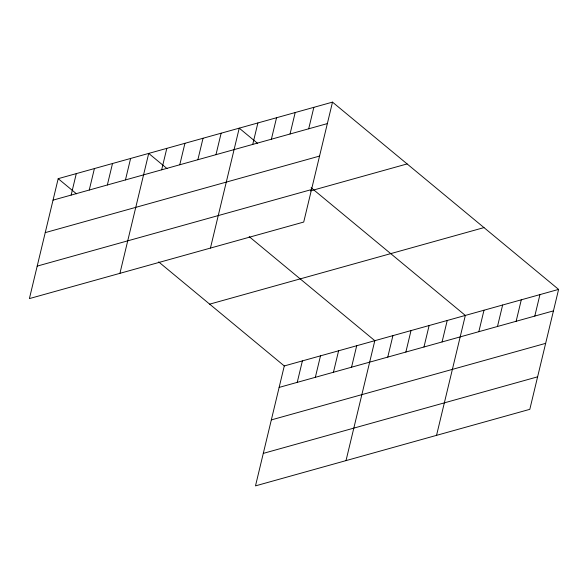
<?xml version="1.0" encoding="UTF-8"?>
<svg xmlns="http://www.w3.org/2000/svg" width="588" height="588" viewBox="0 0 588 588"><rect width="100%" height="100%" fill="white"/><g stroke="black" fill="none" stroke-linecap="round" stroke-linejoin="round"><path stroke-width="0.88" d="M332.507 102.128L58.19 178.671L29.4 298.594L303.717 222.051L332.507 102.128L558.6 289.406L529.81 409.329L255.493 485.872L284.283 365.949L558.6 289.406M71.141 195.084L76.293 173.622M89.251 190.034L94.403 168.572M107.354 184.977L112.506 163.515M125.457 179.928L130.609 158.466M119.923 273.332L148.713 153.417L167.029 168.58M161.663 169.822L166.816 148.36M179.774 164.772L184.926 143.31M197.877 159.715L203.029 138.254M215.98 154.666L221.132 133.204M210.445 248.077L239.235 128.155L257.551 143.325M252.737 144.405L257.889 122.951M271.391 139.202L276.544 117.74M290.046 133.998L295.198 112.536M308.7 128.794L313.852 107.332M297.241 382.362L302.394 360.9M315.344 377.305L320.497 355.85M333.447 372.255L338.6 350.793M351.55 367.206L356.703 345.744M346.016 460.61L374.813 340.687L249.18 236.633M387.764 357.1L392.916 335.638M405.867 352.05L411.019 330.588M423.97 346.993L429.122 325.531M442.073 341.944L447.225 320.482M436.546 435.355L465.336 315.433L311.133 187.704M478.838 331.683L483.99 310.221M497.485 326.48L502.637 305.018M516.139 321.276L521.291 299.814M534.793 316.072L539.946 294.61M53.038 200.133L327.354 123.59M45.239 232.627L319.549 156.077M37.198 266.107L311.515 189.556M310.398 190.916L407.116 163.927M209.673 304.15L483.99 227.6M279.131 387.411L553.448 310.868M271.333 419.905L545.649 343.355M263.299 453.385L537.608 376.835M58.19 178.671L76.506 193.842M158.657 261.895L284.283 365.949"/></g></svg>
